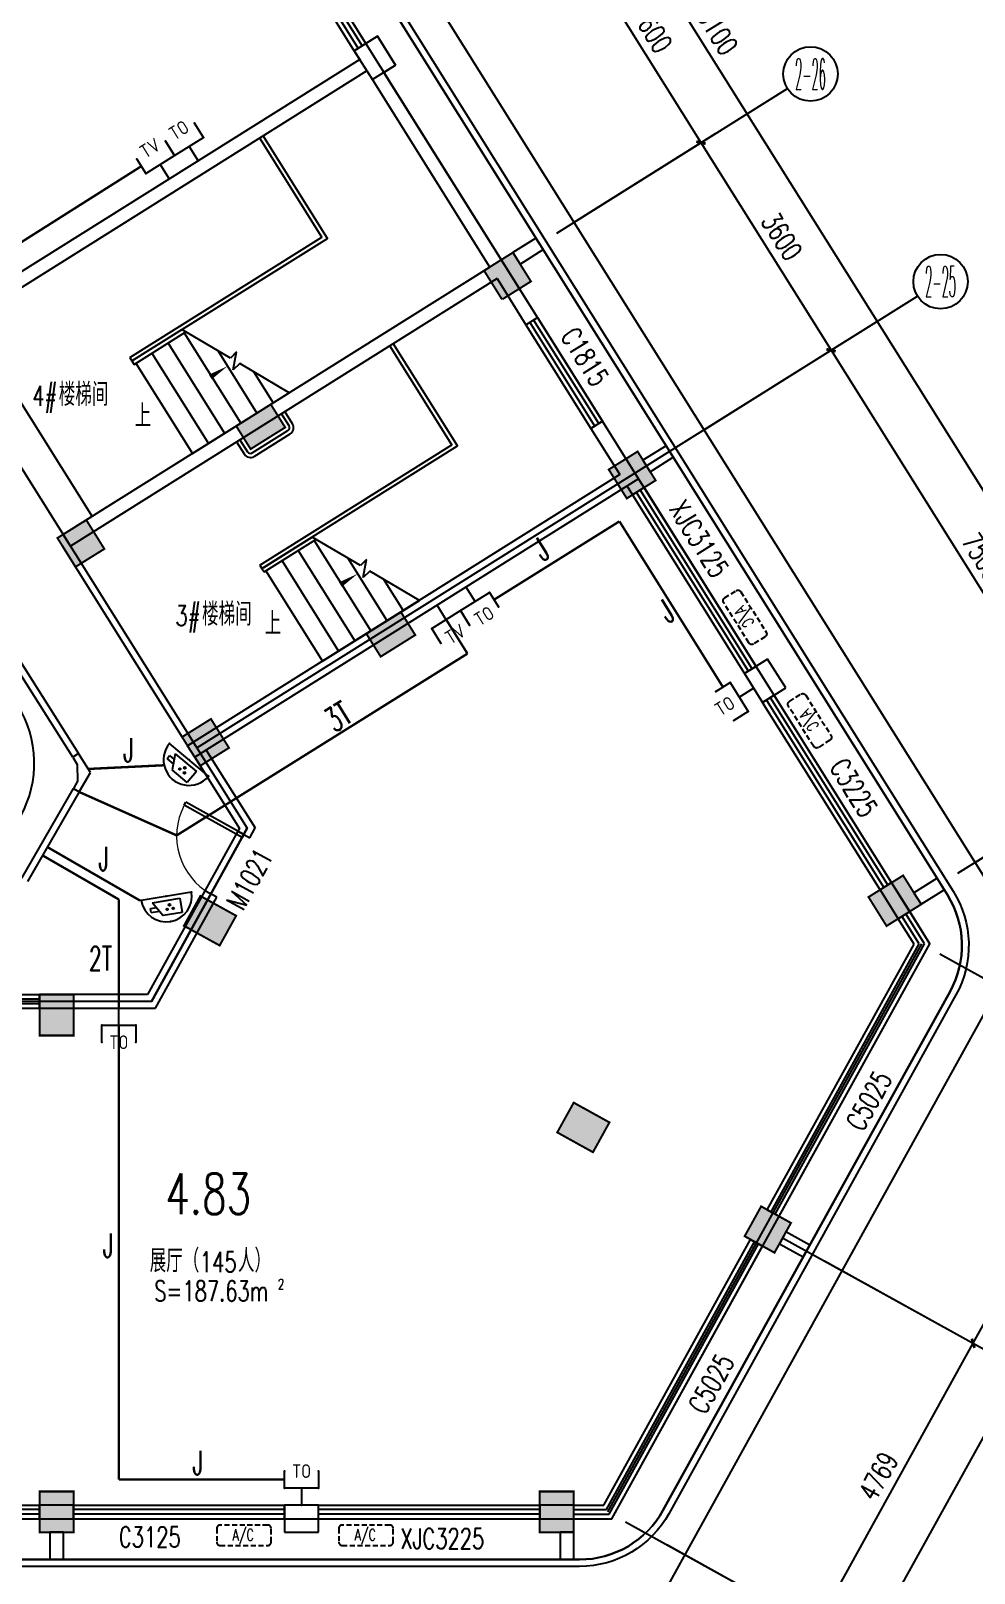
# Model space of a CAD drawing. Extents: x -9422388 to 15610651, y -1992469 to 953794.
# Drawn here: x -2919768 to -2905903, y -363947 to -341287 of the extents above; entities that cross this region are included whole.
import ezdxf
from ezdxf.enums import TextEntityAlignment as Align

# ---------------------------------------------------------------- set-up
doc = ezdxf.new("R2010")
doc.units = 0
doc.header["$LTSCALE"] = 1000
doc.linetypes.add('( Hidden )', pattern=[0.375, 0.25, -0.125])
for name, color, linetype in [('A-FLOR-HVAC', 4, 'Continuous'), ('AXIS_TEXT', 7, 'Continuous'), ('C-KZ', 2, 'Continuous'), ('C-Z-HATCH', 253, 'Continuous'), ('CABLETRAY_PDS', 5, 'Continuous'), ('DIM_SYMB', 3, 'Continuous'), ('EQUIP-安防', 3, 'Continuous'), ('EQUIP-通讯', 3, 'Continuous'), ('TEL_TEXT', 7, 'Continuous'), ('WINDOW_TEXT', 7, 'Continuous'), ('WIRE-通讯', 4, 'Continuous')]:
    doc.layers.add(name, color=color, linetype=linetype)
doc.styles.add('_TCH_AXIS', font='COMPLEX', dxfattribs={"bigfont": 'GBCBIG'})
doc.styles.add('_TCH_DIM', font='SIMPLEX', dxfattribs={"bigfont": 'GBCBIG'})
doc.styles.add('_TCH_DIM_T3', font='SIMPLEX', dxfattribs={"width": 0.705882, "bigfont": 'GBCBIG'})
doc.styles.add('_TCH_WINDOW', font='SIMPLEX', dxfattribs={"height": 3.5, "bigfont": 'GBCBIG'})
doc.styles.add('_TEL_ATTDEF', font='GBENOR', dxfattribs={"width": 0.8, "height": 3, "bigfont": 'GBCBIG'})
doc.styles.add('_TEL_DIM', font='SIMPLEX', dxfattribs={"width": 0.8, "height": 3.5, "bigfont": 'HZTXT'})
doc.styles.add('COMPLEX', font='COMPLEX')
doc.dimstyles.new('_TCH_ARCH&&100', dxfattribs={"dimtxt": 297.5, "dimasz": 100, "dimexe": 250, "dimexo": 300, "dimgap": 126.25, "dimtad": 1, "dimdec": 0, "dimzin": 0, "dimdsep": 46, "dimtxsty": '_TCH_DIM_T3', "dimblk": 'ARCHTICK', "dimcen": 0.09, "dimclrt": 7, "dimazin": 2, "dimtfac": 1, "dimtdec": 0, "dimtix": 1, "dimtmove": 2, "dimatfit": 3, "dimfxl": 0, "dimtolj": 1, "dimtzin": 0, "dimarcsym": 0})

# ---------------------------------------------------------------- blocks, each defined once
blk = doc.blocks.new('KTWJ1')
at = {"layer": 'A-FLOR-HVAC', "color": 0, "linetype": '( Hidden )', "ltscale": 0.3}
blk.add_lwpolyline([(152982, -14209, 0.414214), (153032, -14259), (153732, -14259, 0.414214), (153782, -14209), (153782, -14009, 0.414214), (153732, -13959), (153032, -13959, 0.414214), (152982, -14009)], format="xyb", close=True, dxfattribs=at)
at = {"layer": 'A-FLOR-HVAC', "color": 0, "style": '_TCH_WINDOW', "width": 0.705882}
blk.add_text('A/C', height=170, dxfattribs=at).set_placement((153214, -14188))
blk = doc.blocks.new('宿舍楼柱网1')
at = {"layer": 'C-Z-HATCH'}
h = blk.add_hatch(color=0, dxfattribs=at)
h.dxf.hatch_style = 1
h.paths.add_polyline_path([(653505, 155340), (653929, 155605), (653664, 156029), (653240, 155764)])
h = blk.add_hatch(color=0, dxfattribs=at)
h.dxf.hatch_style = 1
h.paths.add_polyline_path([(649809, 153142), (650317, 153460), (650105, 153799), (649597, 153481)])
h = blk.add_hatch(color=0, dxfattribs=at)
h.dxf.hatch_style = 1
h.paths.add_polyline_path([(655338, 152417), (655762, 152682), (655497, 153106), (655073, 152841)])
h = blk.add_hatch(color=0, dxfattribs=at)
h.dxf.hatch_style = 1
h.paths.add_polyline_path([(647235, 151411), (647659, 151675), (647394, 152100), (646970, 151835)])
h = blk.add_hatch(color=0, dxfattribs=at)
h.dxf.hatch_style = 1
h.paths.add_polyline_path([(651721, 150092), (652229, 150410), (652017, 150749), (651509, 150431)])
h = blk.add_hatch(color=0, dxfattribs=at)
h.dxf.hatch_style = 1
h.paths.add_polyline_path([(649067, 148487), (649491, 148752), (649226, 149176), (648802, 148911)])
h = blk.add_hatch(color=0, dxfattribs=at)
h.dxf.hatch_style = 1
h.paths.add_polyline_path([(659156, 146135), (659665, 146453), (659400, 146877), (658891, 146560)])
h = blk.add_hatch(color=0, dxfattribs=at)
h.dxf.hatch_style = 1
h.paths.add_polyline_path([(648829, 146138), (649071, 146576), (649596, 146285), (649354, 145848)])
h = blk.add_hatch(color=0, dxfattribs=at)
h.dxf.hatch_style = 1
h.paths.add_polyline_path([(646708, 145126), (647208, 145126), (647208, 144526), (646708, 144526)])
h = blk.add_hatch(color=0, dxfattribs=at)
h.dxf.hatch_style = 1
h.paths.add_polyline_path([(654841, 142811), (655083, 143249), (654558, 143539), (654316, 143102)])
h = blk.add_hatch(color=0, dxfattribs=at)
h.dxf.hatch_style = 1
h.paths.add_polyline_path([(657509, 141335), (657751, 141772), (657313, 142015), (657071, 141577)])
h = blk.add_hatch(color=0, dxfattribs=at)
h.dxf.hatch_style = 1
h.paths.add_polyline_path([(646708, 137826), (647208, 137826), (647208, 137226), (646708, 137226)])
h = blk.add_hatch(color=0, dxfattribs=at)
h.dxf.hatch_style = 1
h.paths.add_polyline_path([(654058, 137826), (654558, 137826), (654558, 137226), (654058, 137226)])
at = {"layer": 'C-KZ', "color": 0, "const_width": 30}
for points in [[(653510, 155343), (653929, 155605), (653664, 156029), (653240, 155764), (653505, 155340)], [(649809, 153142), (650317, 153460), (650105, 153799), (649597, 153481), (649809, 153142)], [(655338, 152417), (655762, 152682), (655497, 153106), (655073, 152841), (655338, 152417)], [(647235, 151411), (647659, 151675), (647394, 152100), (646970, 151835), (647235, 151411)], [(651721, 150092), (652229, 150410), (652017, 150749), (651509, 150431), (651721, 150092)], [(649067, 148487), (649491, 148752), (649226, 149176), (648802, 148911), (649067, 148487)], [(659156, 146135), (659665, 146453), (659400, 146877), (658891, 146560), (659156, 146135)], [(648829, 146138), (649071, 146576), (649596, 146285), (649354, 145848), (648829, 146138)], [(654841, 142811), (655083, 143249), (654558, 143539), (654316, 143102), (654841, 142811)], [(657509, 141335), (657751, 141772), (657313, 142015), (657071, 141577), (657509, 141335)]]:
    blk.add_lwpolyline(points, dxfattribs=at)
for points in [[(646708, 145126), (647208, 145126), (647208, 144526), (646708, 144526)], [(646708, 137826), (647208, 137826), (647208, 137226), (646708, 137226)], [(654058, 137826), (654558, 137826), (654558, 137226), (654058, 137226)]]:
    blk.add_lwpolyline(points, close=True, dxfattribs=at)
blk = doc.blocks.new('$TCHSYS$WIN2D')
at = {"color": 0}
for p, q in [((-0.5, 0.5), (0.5, 0.5)), ((-0.5, 0.5), (-0.5, -0.5)), ((0.5, 0.5), (0.5, -0.5)), ((0.5, 0.1667), (-0.5, 0.1667)), ((0.5, -0.1667), (-0.5, -0.1667)), ((-0.5, -0.5), (0.5, -0.5))]:
    blk.add_line(p, q, dxfattribs=at)
blk = doc.blocks.new('_ArchTick')
at = {"color": 0, "linetype": 'ByBlock', "const_width": 0.4}
blk.add_lwpolyline([(-0.5, -0.5), (0.5, 0.5)], dxfattribs=at)
blk = doc.blocks.new('*D2815')
at = {"color": 0, "lineweight": -2, "transparency": 16777216}
for p, q in [((1438821, -194365), (1441840, -196036)), ((1439312, -200087), (1441621, -195915)), ((1436512, -198538), (1439531, -200208))]:
    blk.add_line(p, q, dxfattribs=at)
at = {"layer": 'Defpoints', "color": 0, "transparency": 16777216}
for p in [(1438559, -194220), (1441621, -195915), (1436250, -198393)]:
    blk.add_point(p, dxfattribs=at)
at = {"color": 0, "lineweight": -2, "transparency": 16777216, "xscale": 100, "yscale": 100, "zscale": 100}
for p, rotation in [((1441621, -195915), 61.03914883823066), ((1439312, -200087), 241.0391488382307)]:
    blk.add_blockref('_ArchTick', p, dxfattribs=dict(at, rotation=rotation))
at = {"color": 7, "transparency": 16777216, "insert": (1440226, -197868), "char_height": 297.5, "attachment_point": 5, "rotation": 61.0391, "style": '_TCH_DIM_T3'}
blk.add_mtext('\\A1;4769', dxfattribs=at)
blk = doc.blocks.new('*D2816')
at = {"color": 0, "lineweight": -2, "transparency": 16777216}
for p, q in [((1441131, -190193), (1444149, -191863)), ((1441621, -195915), (1443931, -191742)), ((1438821, -194365), (1441840, -196036))]:
    blk.add_line(p, q, dxfattribs=at)
at = {"layer": 'Defpoints', "color": 0, "transparency": 16777216}
for p in [(1440868, -190047), (1443931, -191742), (1438559, -194220)]:
    blk.add_point(p, dxfattribs=at)
at = {"color": 0, "lineweight": -2, "transparency": 16777216, "xscale": 100, "yscale": 100, "zscale": 100}
for p, rotation in [((1443931, -191742), 61.03914883823244), ((1441621, -195915), 241.0391488382324)]:
    blk.add_blockref('_ArchTick', p, dxfattribs=dict(at, rotation=rotation))
at = {"color": 7, "transparency": 16777216, "insert": (1442535, -193695), "char_height": 297.5, "attachment_point": 5, "rotation": 61.0391, "style": '_TCH_DIM_T3'}
blk.add_mtext('\\A1;4769', dxfattribs=at)
blk = doc.blocks.new('*D2817')
at = {"color": 0, "lineweight": -2, "transparency": 16777216}
for p, q in [((1441131, -190193), (1444849, -192250)), ((1440012, -200475), (1444631, -192129)), ((1436512, -198538), (1440231, -200596))]:
    blk.add_line(p, q, dxfattribs=at)
at = {"layer": 'Defpoints', "color": 0, "transparency": 16777216}
for p in [(1440868, -190047), (1444631, -192129), (1436250, -198393)]:
    blk.add_point(p, dxfattribs=at)
at = {"color": 0, "lineweight": -2, "transparency": 16777216, "xscale": 100, "yscale": 100, "zscale": 100}
for p, rotation in [((1444631, -192129), 61.0391488381117), ((1440012, -200475), 241.0391488381117)]:
    blk.add_blockref('_ArchTick', p, dxfattribs=dict(at, rotation=rotation))
at = {"color": 7, "transparency": 16777216, "insert": (1442081, -196169), "char_height": 297.5, "attachment_point": 5, "rotation": 61.0391, "style": '_TCH_DIM_T3'}
blk.add_mtext('\\A1;9538', dxfattribs=at)
blk = doc.blocks.new('$DorLib2D$00000001')
at = {"color": 0}
for p, q in [((0.45, 0.975), (0.5, 0.975)), ((0.45, 0), (0.45, 0.975)), ((0.5, 0), (0.5, 0.975)), ((0.5, 0), (0.45, 0))]:
    blk.add_line(p, q, dxfattribs=at)
at = {"color": 0, "lineweight": 13}
blk.add_arc((0.475, 0), 0.975, 91.4693, 180, dxfattribs=at)
blk = doc.blocks.new('*D2824')
at = {"color": 0, "lineweight": -2, "transparency": 16777216}
for p, q in [((1428109, -167242), (1430862, -165516)), ((1430651, -165649), (1444512, -187764)), ((1441970, -189357), (1444724, -187631))]:
    blk.add_line(p, q, dxfattribs=at)
at = {"layer": 'Defpoints', "color": 0, "transparency": 16777216}
for p in [(1427854, -167401), (1444512, -187764), (1441716, -189516)]:
    blk.add_point(p, dxfattribs=at)
at = {"color": 0, "lineweight": -2, "transparency": 16777216, "xscale": 100, "yscale": 100, "zscale": 100}
for p, rotation in [((1430651, -165649), 122.0782976762225), ((1444512, -187764), 302.0782976762225)]:
    blk.add_blockref('_ArchTick', p, dxfattribs=dict(at, rotation=rotation))
at = {"color": 7, "transparency": 16777216, "insert": (1437814, -176560), "char_height": 297.5, "attachment_point": 5, "rotation": 302.0783, "style": '_TCH_DIM_T3'}
blk.add_mtext('\\A1;26100', dxfattribs=at)
blk = doc.blocks.new('*D2825')
at = {"color": 0, "lineweight": -2, "transparency": 16777216}
for p, q in [((1441651, -188849), (1443727, -187547)), ((1443515, -187680), (1443462, -187595)), ((1443515, -187680), (1443834, -188189)), ((1441970, -189357), (1444046, -188056)), ((1443834, -188189), (1443887, -188273))]:
    blk.add_line(p, q, dxfattribs=at)
at = {"layer": 'Defpoints', "color": 0, "transparency": 16777216}
for p in [(1443834, -188189), (1441397, -189008), (1441716, -189516)]:
    blk.add_point(p, dxfattribs=at)
at = {"color": 0, "lineweight": -2, "transparency": 16777216, "xscale": 100, "yscale": 100, "zscale": 100}
for p, rotation in [((1443515, -187680), 302.0782976762146), ((1443834, -188189), 122.0782976762145)]:
    blk.add_blockref('_ArchTick', p, dxfattribs=dict(at, rotation=rotation))
at = {"color": 7, "transparency": 16777216, "insert": (1443908, -187788), "char_height": 297.5, "attachment_point": 5, "rotation": 302.0783, "style": '_TCH_DIM_T3'}
blk.add_mtext('\\A1;600', dxfattribs=at)
blk = doc.blocks.new('*D2826')
at = {"color": 0, "lineweight": -2, "transparency": 16777216}
for p, q in [((1437668, -182494), (1439744, -181192)), ((1439532, -181325), (1443515, -187680)), ((1441651, -188849), (1443727, -187547))]:
    blk.add_line(p, q, dxfattribs=at)
at = {"layer": 'Defpoints', "color": 0, "transparency": 16777216}
for p in [(1437414, -182653), (1443515, -187680), (1441397, -189008)]:
    blk.add_point(p, dxfattribs=at)
at = {"color": 0, "lineweight": -2, "transparency": 16777216, "xscale": 100, "yscale": 100, "zscale": 100}
for p, rotation in [((1439532, -181325), 122.078297676223), ((1443515, -187680), 302.078297676223)]:
    blk.add_blockref('_ArchTick', p, dxfattribs=dict(at, rotation=rotation))
at = {"color": 7, "transparency": 16777216, "insert": (1441757, -184357), "char_height": 297.5, "attachment_point": 5, "rotation": 302.0783, "style": '_TCH_DIM_T3'}
blk.add_mtext('\\A1;7500', dxfattribs=at)
blk = doc.blocks.new('*D2827')
at = {"color": 0, "lineweight": -2, "transparency": 16777216}
for p, q in [((1435756, -179443), (1437832, -178142)), ((1437620, -178275), (1439532, -181325)), ((1437668, -182494), (1439744, -181192))]:
    blk.add_line(p, q, dxfattribs=at)
at = {"layer": 'Defpoints', "color": 0, "transparency": 16777216}
for p in [(1435502, -179603), (1439532, -181325), (1437414, -182653)]:
    blk.add_point(p, dxfattribs=at)
at = {"color": 0, "lineweight": -2, "transparency": 16777216, "xscale": 100, "yscale": 100, "zscale": 100}
for p, rotation in [((1437620, -178275), 122.0782976762213), ((1439532, -181325), 302.0782976762213)]:
    blk.add_blockref('_ArchTick', p, dxfattribs=dict(at, rotation=rotation))
at = {"color": 7, "transparency": 16777216, "insert": (1438809, -179654), "char_height": 297.5, "attachment_point": 5, "rotation": 302.0783, "style": '_TCH_DIM_T3'}
blk.add_mtext('\\A1;3600', dxfattribs=at)
blk = doc.blocks.new('*D2828')
at = {"color": 0, "lineweight": -2, "transparency": 16777216}
for p, q in [((1433844, -176393), (1435920, -175092)), ((1435708, -175225), (1437620, -178275)), ((1435756, -179443), (1437832, -178142))]:
    blk.add_line(p, q, dxfattribs=at)
at = {"layer": 'Defpoints', "color": 0, "transparency": 16777216}
for p in [(1433590, -176552), (1437620, -178275), (1435502, -179603)]:
    blk.add_point(p, dxfattribs=at)
at = {"color": 0, "lineweight": -2, "transparency": 16777216, "xscale": 100, "yscale": 100, "zscale": 100}
for p, rotation in [((1435708, -175225), 122.078297676223), ((1437620, -178275), 302.078297676223)]:
    blk.add_blockref('_ArchTick', p, dxfattribs=dict(at, rotation=rotation))
at = {"color": 7, "transparency": 16777216, "insert": (1436897, -176604), "char_height": 297.5, "attachment_point": 5, "rotation": 302.0783, "style": '_TCH_DIM_T3'}
blk.add_mtext('\\A1;3600', dxfattribs=at)
blk = doc.blocks.new('_AXISO')
at = {"color": 0}
blk.add_circle((0, 0), 0.5, dxfattribs=at)
at = {"layer": 'AXIS_TEXT', "color": 0, "style": 'COMPLEX', "width": 1.041667}
blk.add_attdef('A', text='', height=0.56, dxfattribs=at).set_placement((-0.25, -0.28), (0.25, -0.28), align=Align.FIT)
blk = doc.blocks.new('$equip$00002353')
for p, q in [((0.75, 0), (-0.75, 0)), ((-0.517, -0.393), (-0.517, -0.273)), ((-0.517, -0.273), (-0.341, -0.273)), ((-0.517, -0.393), (-0.273, -0.393)), ((-0.427, -0.123), (0.383, -0.123)), ((-0.427, -0.123), (-0.187, -0.543)), ((0.383, -0.123), (0.383, -0.543)), ((0.383, -0.543), (-0.187, -0.543))]:
    blk.add_line(p, q)
at = {"const_width": 0.04}
for points in [[(-0.75, 0), (-0.779, 0)], [(0.75, 0), (0.779, 0)]]:
    blk.add_lwpolyline(points, dxfattribs=at)
blk.add_lwpolyline([(0.75, 0, -1), (-0.75, 0), (0.75, 0), (0.75, 0, -1), (-0.75, 0, -1.517539)], format="xyb", dxfattribs=at)
for centre, radius in [((-0.038, -0.38), 0.024), ((0.052, -0.26), 0.03), ((0.142, -0.38), 0.024)]:
    blk.add_circle(centre, radius)
blk.add_arc((0, 0), 0.75, 180, 0)
for p in [(-0.75, 0), (0, 0), (0.75, 0), (0, -0.75)]:
    blk.add_point(p)
for points in [[(-0.059, -0.368), (-0.017, -0.368), (-0.062, -0.38), (-0.014, -0.38)], [(-0.059, -0.392), (-0.017, -0.392), (-0.062, -0.38), (-0.014, -0.38)], [(-0.05, -0.359), (-0.026, -0.359), (-0.059, -0.368), (-0.017, -0.368)], [(-0.05, -0.401), (-0.026, -0.401), (-0.059, -0.392), (-0.017, -0.392)], [(-0.038, -0.356), (-0.038, -0.356), (-0.05, -0.359), (-0.026, -0.359)], [(-0.038, -0.404), (-0.038, -0.404), (-0.05, -0.401), (-0.026, -0.401)], [(0.026, -0.245), (0.078, -0.245), (0.022, -0.26), (0.082, -0.26)], [(0.026, -0.275), (0.078, -0.275), (0.022, -0.26), (0.082, -0.26)], [(0.037, -0.234), (0.067, -0.234), (0.026, -0.245), (0.078, -0.245)], [(0.037, -0.286), (0.067, -0.286), (0.026, -0.275), (0.078, -0.275)], [(0.052, -0.23), (0.052, -0.23), (0.037, -0.234), (0.067, -0.234)], [(0.052, -0.29), (0.052, -0.29), (0.037, -0.286), (0.067, -0.286)], [(0.121, -0.368), (0.163, -0.368), (0.118, -0.38), (0.166, -0.38)], [(0.121, -0.392), (0.163, -0.392), (0.118, -0.38), (0.166, -0.38)], [(0.13, -0.359), (0.154, -0.359), (0.121, -0.368), (0.163, -0.368)], [(0.13, -0.401), (0.154, -0.401), (0.121, -0.392), (0.163, -0.392)], [(0.142, -0.356), (0.142, -0.356), (0.13, -0.359), (0.154, -0.359)], [(0.142, -0.404), (0.142, -0.404), (0.13, -0.401), (0.154, -0.401)]]:
    blk.add_solid(points)
at = {"color": 7, "style": '_TEL_DIM', "flags": 1}
blk.add_attdef('A', text='', height=0.00002, dxfattribs=at).set_placement((0, 0), align=Align.MIDDLE_CENTER)
blk = doc.blocks.new('$equip$00001847')
for p, q in [((-0.5, 0.499), (-0.5, 0.999)), ((0.5, 0.999), (0.5, 0.499)), ((0.5, 0.499), (-0.5, 0.499)), ((0, 0.5), (0, 0))]:
    blk.add_line(p, q)
for p in [(-0.5, 0.999), (0.5, 0.999), (-0.5, 0.499), (0.5, 0.499), (0, 0)]:
    blk.add_point(p)
at = {"color": 7, "style": '_TEL_DIM'}
blk.add_attdef('$TEXT$', text='', height=0.4, dxfattribs=at).set_placement((0, 0.999), align=Align.MIDDLE_CENTER)
at = {"color": 7, "style": '_TEL_DIM', "flags": 1}
blk.add_attdef('A', text='', height=0.00002, dxfattribs=at).set_placement((0, 0), align=Align.MIDDLE_CENTER)
blk = doc.blocks.new('$equip$00001802')
for p, q in [((-0.5, 0.499), (-0.5, 0.999)), ((0.5, 0.999), (0.5, 0.499)), ((0.5, 0.499), (-0.5, 0.499)), ((0, 0.5), (0, 0))]:
    blk.add_line(p, q)
for p in [(-0.5, 0.999), (0.5, 0.999), (-0.5, 0.499), (0.5, 0.499), (0, 0)]:
    blk.add_point(p)
at = {"color": 7, "style": '_TEL_DIM'}
blk.add_attdef('$TEXT$', text='', height=0.4, dxfattribs=at).set_placement((0, 0.999), align=Align.MIDDLE_CENTER)
at = {"color": 7, "style": '_TEL_DIM', "flags": 1}
blk.add_attdef('A', text='', height=0.00002, dxfattribs=at).set_placement((0, 0), align=Align.MIDDLE_CENTER)
blk = doc.blocks.new('76867')
at = {"color": 8}
for p, q in [((1432864.2, -176712.1), (1432525.2, -176924.5)), ((1433129.7, -177135.8), (1432864.2, -176712.1)), ((1432525.2, -176924.5), (1432604.9, -177051.6)), ((1432604.9, -177051.6), (1426758.4, -180716.1)), ((1432960.2, -177242), (1433129.7, -177135.8)), ((1432711.1, -177221.1), (1426864.6, -180885.6)), ((1432711.1, -177221.1), (1432790.8, -177348.2)), ((1434516.8, -180102), (1432790.8, -177348.2)), ((1434739.3, -180080.5), (1432960.2, -177242)), ((1435501.9, -179602.6), (1438891.2, -177478.3)), ((1434516.8, -180102), (1428246.6, -184032)), ((1435217.3, -180843.1), (1434739.3, -180080.5)), ((1434623, -180271.5), (1428352.8, -184201.5)), ((1434623, -180271.5), (1435047.8, -180949.3)), ((1437413.8, -182652.9), (1440803.1, -180528.6)), ((1429256.2, -181481.4), (1429991.5, -181020.5)), ((1429281.6, -181465.5), (1429991.5, -181020.5)), ((1429288, -181532.2), (1430049.8, -181054.8)), ((1430703.3, -181439.2), (1429991.5, -181020.5)), ((1435047.8, -180949.3), (1435217.3, -180843.1)), ((1429787.9, -181218.9), (1430619.1, -182545)), ((1430025.2, -181070.2), (1430856.3, -182396.3)), ((1429256.2, -181481.4), (1429288, -181532.2)), ((1429550.7, -181367.6), (1430381.8, -182693.7)), ((1430519, -181330.8), (1431093.6, -182247.6)), ((1430793.6, -181350.4), (1430703.3, -181439.2)), ((1430744.7, -181614.9), (1430793.6, -181350.4)), ((1429313.4, -181516.3), (1430144.6, -182842.4)), ((1430840.9, -181520.2), (1430744.7, -181614.9)), ((1431569.9, -181949), (1430840.9, -181520.2)), ((1431042.4, -181638.7), (1431330.8, -182098.9)), ((1430144.6, -182842.4), (1431569.9, -181949)), ((1431565.8, -181946.6), (1431568.1, -181950.2)), ((1436173.2, -182368.3), (1436003.8, -182474.5)), ((1436704.3, -183215.6), (1436173.2, -182368.3)), ((1436003.8, -182474.5), (1436428.6, -183152.4)), ((1436428.6, -183152.4), (1430073.7, -187135.5)), ((1436704.3, -183215.6), (1430179.9, -187304.9)), ((1436534.9, -183321.8), (1436614.6, -183449.1)), ((1436784.1, -183342.8), (1436704.3, -183215.6)), ((1436614.6, -183449.1), (1436784.1, -183342.8)), ((1428352.8, -184201.5), (1428246.6, -184032)), ((1431168, -184531.8), (1431903.4, -184070.9)), ((1431193.5, -184515.8), (1431903.4, -184070.9)), ((1431199.9, -184582.6), (1431961.6, -184105.2)), ((1432615.1, -184489.6), (1431903.4, -184070.9)), ((1431937.1, -184120.6), (1432768.2, -185446.6)), ((1431462.6, -184418), (1432293.7, -185744)), ((1431699.8, -184269.3), (1432531, -185595.3)), ((1432430.9, -184381.2), (1433005.5, -185297.9)), ((1432705.4, -184400.7), (1432615.1, -184489.6)), ((1432656.6, -184665.2), (1432705.4, -184400.7)), ((1431168, -184531.8), (1431199.9, -184582.6)), ((1431225.3, -184566.7), (1432056.5, -185892.7)), ((1432752.8, -184570.6), (1432656.6, -184665.2)), ((1433481.8, -184999.4), (1432752.8, -184570.6)), ((1432954.3, -184689.1), (1433242.7, -185149.2)), ((1432056.5, -185892.7), (1433481.8, -184999.4)), ((1433477.7, -184997), (1433480, -185000.5)), ((1438599.8, -185863.2), (1438260.9, -186075.6)), ((1438865.3, -186286.9), (1438599.8, -185863.2)), ((1438260.9, -186075.6), (1438526.4, -186499.3)), ((1438526.4, -186499.3), (1438865.3, -186286.9)), ((1441396.9, -189007.8), (1444786.2, -186883.5)), ((1430179.9, -187304.9), (1430073.7, -187135.5)), ((1430179.9, -187304.9), (1430835.2, -188350.5)), ((1430349.4, -187198.7), (1431067.3, -188344.1)), ((1430813.2, -188390.3), (1430329, -189265.2)), ((1430835.2, -188350.5), (1430813.2, -188390.3)), ((1430813.2, -188390.3), (1430988.2, -188487.1)), ((1430988.2, -188487.1), (1431067.3, -188344.1)), ((1440421.9, -189146.9), (1440252.4, -189253.1)), ((1440687.8, -189571.1), (1440421.9, -189146.9)), ((1430329, -189265.2), (1429483.7, -190792.6)), ((1429601.6, -190992.6), (1430504, -189362.1)), ((1430504, -189362.1), (1430329, -189265.2)), ((1440252.4, -189253.1), (1440518.3, -189677.3)), ((1440518.3, -189677.3), (1440687.8, -189571.1)), ((1440829.5, -190048.4), (1440574.8, -189641.9)), ((1440906.9, -190046.3), (1440631.3, -189606.5)), ((1440984.3, -190044.2), (1440687.8, -189571.1)), ((1440752.2, -190050.5), (1440518.3, -189677.3)), ((1438592.6, -193952.8), (1440752.2, -190050.5)), ((1438650.9, -193985.1), (1440829.5, -190048.4)), ((1438709.2, -194017.3), (1440906.9, -190046.3)), ((1438767.6, -194049.6), (1440984.3, -190044.2)), ((1429483.7, -190792.6), (1427899.8, -190792.6)), ((1427899.8, -190792.6), (1427899.8, -190992.6)), ((1427899.8, -190992.6), (1429601.6, -190992.6)), ((1438592.6, -193952.8), (1438767.6, -194049.6)), ((1436190.9, -198292.6), (1438350.5, -194390.3)), ((1436230.2, -198359.2), (1438408.8, -194422.5)), ((1438350.5, -194390.3), (1438525.5, -194487.1)), ((1436269.5, -198425.9), (1438467.1, -194454.8)), ((1436308.8, -198492.6), (1438525.5, -194487.1)), ((1439437.7, -194706.2), (1442933.8, -196641)), ((1428399.8, -198292.6), (1427899.8, -198292.6)), ((1427899.8, -198292.6), (1427899.8, -198492.6)), ((1427899.8, -198492.6), (1428399.8, -198492.6)), ((1428399.8, -198492.6), (1428399.8, -198292.6)), ((1431999.8, -198292.6), (1431499.8, -198292.6)), ((1431499.8, -198292.6), (1431499.8, -198692.6)), ((1431999.8, -198692.6), (1431999.8, -198292.6)), ((1435749.8, -198292.6), (1435249.8, -198292.6)), ((1435249.8, -198292.6), (1435249.8, -198492.6)), ((1435249.8, -198492.6), (1435749.8, -198492.6)), ((1435749.8, -198492.6), (1435749.8, -198292.6)), ((1435749.8, -198292.6), (1436190.9, -198292.6)), ((1435749.8, -198359.2), (1436230.2, -198359.2)), ((1435749.8, -198425.9), (1436269.5, -198425.9)), ((1435749.8, -198492.6), (1436308.8, -198492.6)), ((1431499.8, -198692.6), (1431999.8, -198692.6)), ((1437128.5, -198878.9), (1440624.6, -200813.6))]:
    blk.add_line(p, q, dxfattribs=at)
for points in [[(1362129.8, -198492.6), (1362129.8, -199692.6), (1437016.2, -199692.6), (1442376.7, -190006.3), (1428055.4, -167156.9), (1427208.2, -167688.1, -0.4142136), (1427897.4, -167846.3), (1441326.9, -189272.8, -0.2728148), (1441368.4, -190795.7), (1437149.6, -198418.9, -0.2728148), (1435837.2, -199192.6), (1362829.8, -199192.6, -0.4142136), (1362129.8, -198492.6)], [(1426392.5, -168199.4), (1427208.2, -167688.1, -0.4142136), (1427897.4, -167846.3), (1441326.9, -189272.8, -0.2728148), (1441368.4, -190795.7), (1437149.6, -198418.9, -0.2728148), (1435837.2, -199192.6), (1412849.8, -199192.6)], [(1426445.6, -168284.1), (1427261.3, -167772.9, -0.4142136), (1427812.6, -167899.4), (1441242.2, -189325.9, -0.2728148), (1441280.9, -190747.3), (1437062.1, -198370.5, -0.2728148), (1435837.2, -199092.6), (1412849.8, -199092.6)], [(1412849.8, -199092.6), (1435837.2, -199092.6, 0.2728148), (1437062.1, -198370.5), (1441280.9, -190747.3, 0.2728148), (1441242.2, -189325.9), (1427812.6, -167899.4, 0.4142136), (1427261.3, -167772.9), (1426341, -168349.7)], [(1430792.8, -182671), (1430904.1, -182849.1, 0.4142136), (1431055.6, -182884.1), (1431581.4, -182555.5, 0.4142136), (1431616.4, -182403.9), (1431505.1, -182225.8)], [(1430843.7, -182639.2), (1430955, -182817.3, 0.4142136), (1431023.9, -182833.2), (1431549.6, -182504.6, 0.4142136), (1431565.5, -182435.7), (1431454.3, -182257.6)]]:
    blk.add_lwpolyline(points, format="xyb", dxfattribs=at)
for points in [[(1369329.8, -198492.6), (1436308.8, -198492.6), (1440984.3, -190044.2), (1427038.8, -167794.6), (1420599.1, -171830.5), (1430951.3, -188347.3), (1429542.7, -190892.6), (1376629.8, -190892.6), (1376629.8, -188792.6), (1369329.8, -188792.6)], [(1433129.7, -177135.8), (1432790.8, -177348.2), (1432525.2, -176924.6), (1432864.2, -176712.1)], [(1435300.8, -179846.6), (1435194.6, -179677.2), (1434855.7, -179889.6), (1434961.9, -180059)], [(1437212.7, -182897), (1437106.5, -182727.5), (1436767.6, -182939.9), (1436873.8, -183109.4)], [(1441195.8, -189251.9), (1441089.6, -189082.4), (1440750.7, -189294.9), (1440856.9, -189464.3)], [(1439123.1, -194646.4), (1439219.9, -194471.4), (1438869.9, -194277.7), (1438773.1, -194452.7)], [(1428049.8, -199092.6), (1428249.8, -199092.6), (1428249.8, -198692.6), (1428049.8, -198692.6)], [(1435549.8, -199092.6), (1435749.8, -199092.6), (1435749.8, -198692.6), (1435549.8, -198692.6)]]:
    blk.add_lwpolyline(points, close=True, dxfattribs=at)
blk.add_lwpolyline([(1376629.8, -188792.6), (1426222.2, -188792.5, 0.5895079), (1427408.5, -186649), (1418819.7, -172945.8), (1420599.1, -171830.5), (1430951.3, -188347.3), (1429542.7, -190892.6), (1376629.8, -190892.6)], format="xyb", close=True, dxfattribs=at)
for points in [[(1429224.3, -181430.6), (1432045.9, -179662.1), (1431135.1, -178208.9)], [(1429256.2, -181481.4), (1432128.6, -179681.1), (1431185.9, -178177.1)], [(1426864.6, -180885.6), (1428670.4, -183766.4)], [(1431136.2, -184480.9), (1433957.8, -182712.4), (1433047, -181259.3)], [(1431168, -184531.8), (1434040.5, -182731.4), (1433097.8, -181227.4)], [(1429224.3, -181430.6), (1429256.2, -181481.4)], [(1430211.6, -187167.1), (1437413.8, -182652.9)], [(1428879.8, -183635.1), (1428530, -183854.3)], [(1428226.7, -184188.3), (1429993.9, -187007.5)], [(1431136.2, -184480.9), (1431168, -184531.8)], [(1429542.7, -190892.6), (1430951.3, -188347.3)], [(1430142.1, -189561.7), (1430142.2, -189561.9)], [(1430142.1, -189561.7), (1430142.2, -189561.9)], [(1436249.8, -198392.6), (1440868.2, -190047.3)]]:
    blk.add_lwpolyline(points, dxfattribs=at)
blk.add_arc((1426222.2, -187392.5), 1600, 270.00004, 32.0783, dxfattribs=at)
at = {"layer": 'DIM_SYMB', "color": 8}
for points in [[(1429594.5, -182228.3, 0, 0, 0), (1430662.1, -181559.1, 0, 80, 0), (1430407.9, -181718.4, 0, 0, 0)], [(1431506.3, -185278.6, 0, 0, 0), (1432574, -184609.5, 0, 80, 0), (1432319.8, -184768.8, 0, 0, 0)]]:
    blk.add_lwpolyline(points, format="xyseb", dxfattribs=at)
at = {"color": 8}
for name, p in [('宿舍楼柱网1', (781191.9, -335918.9)), ('KTWJ1', (1277520.6, -184626.5)), ('KTWJ1', (1279315.1, -184626.5))]:
    blk.add_blockref(name, p, dxfattribs=at)
ref = blk.add_blockref('$TCHSYS$WIN2D', (1431747, -175494.5), dxfattribs=dict(at, xscale=-3250, yscale=200, zscale=200, rotation=302.0782976762222))
ref.add_attrib('A', 'C3225', (1431556.7, -174779.1), dxfattribs={"layer": 'WINDOW_TEXT', "color": 8, "height": 297.5, "rotation": 302.0783, "style": '_TCH_WINDOW', "width": 0.705882})
ref = blk.add_blockref('_AXISO', (1439230.1, -177265.8), dxfattribs=dict(at, xscale=800, yscale=800, zscale=800))
ref.add_attrib('A', '2-26', dxfattribs={"layer": 'AXIS_TEXT', "color": 8, "height": 452.55, "style": '_TCH_AXIS', "width": 0.2625}).set_placement((1439003.9, -177492.1), (1439456.4, -177492.1), align=Align.FIT)
ref = blk.add_blockref('_AXISO', (1441142, -180316.2), dxfattribs=dict(at, xscale=800, yscale=800, zscale=800))
ref.add_attrib('A', '2-25', dxfattribs={"layer": 'AXIS_TEXT', "color": 8, "height": 452.55, "style": '_TCH_AXIS', "width": 0.2625}).set_placement((1440915.8, -180542.5), (1441368.3, -180542.5), align=Align.FIT)
ref = blk.add_blockref('$TCHSYS$WIN2D', (1435610.5, -181658.8), dxfattribs=dict(at, xscale=1800, yscale=-200, zscale=200, rotation=302.078297676223))
ref.add_attrib('A', 'C1815', (1435546.9, -181116.1), dxfattribs={"layer": 'WINDOW_TEXT', "color": 8, "height": 297.5, "rotation": 302.0783, "style": '_TCH_WINDOW', "width": 0.705882})
ref = blk.add_blockref('$TCHSYS$WIN2D', (1437522.5, -184709.3), dxfattribs=dict(at, xscale=3100, yscale=200, zscale=200, rotation=302.07829767624))
ref.add_attrib('A', 'XJC3125', (1437138.1, -183654.9), dxfattribs={"layer": 'WINDOW_TEXT', "color": 8, "height": 297.5, "rotation": 302.0783, "style": '_TCH_WINDOW', "width": 0.705882})
at = {"color": 8, "xscale": -1}
for p, rotation in [((1344852.8, -62777.8), 122.0782976835921), ((1345805.8, -64298.3), 122.0782976836109)]:
    blk.add_blockref('KTWJ1', p, dxfattribs=dict(at, rotation=rotation))
at = {"color": 8}
ref = blk.add_blockref('$TCHSYS$WIN2D', (1439474.1, -187823.1), dxfattribs=dict(at, xscale=-3250, yscale=200, zscale=200, rotation=302.0782976762395))
ref.add_attrib('A', 'C3225', (1439498.6, -187447.7), dxfattribs={"layer": 'WINDOW_TEXT', "color": 8, "height": 297.5, "rotation": 302.0783, "style": '_TCH_WINDOW', "width": 0.705882})
ref = blk.add_blockref('$DorLib2D$00000001', (1430658.6, -188876.2), dxfattribs=dict(at, xscale=-1000, yscale=-1000, zscale=200, rotation=241.0391228246684))
ref.add_attrib('A', 'M1021', (1430890.8, -189574.6), dxfattribs={"layer": 'WINDOW_TEXT', "color": 8, "height": 297.5, "rotation": 61.03912, "style": '_TCH_WINDOW', "width": 0.705882})
ref = blk.add_blockref('$TCHSYS$WIN2D', (1427149.8, -190892.6), dxfattribs=dict(at, xscale=1500, yscale=-200, zscale=200, rotation=359.9999999999924))
ref.add_attrib('A', 'C1525', (1426594.8, -190666.3), dxfattribs={"layer": 'WINDOW_TEXT', "color": 8, "height": 297.5, "style": '_TCH_WINDOW', "width": 0.705882})
ref = blk.add_blockref('$TCHSYS$WIN2D', (1426349.8, -198392.6), dxfattribs=dict(at, xscale=3100, yscale=-200, zscale=200, rotation=359.9999999999917))
ref.add_attrib('A', 'C3125', (1426263.3, -198942.5), dxfattribs={"layer": 'WINDOW_TEXT', "color": 8, "height": 297.5, "style": '_TCH_WINDOW', "width": 0.705882})
ref = blk.add_blockref('$TCHSYS$WIN2D', (1429949.8, -198392.6), dxfattribs=dict(at, xscale=3100, yscale=-200, zscale=200, rotation=359.9999999999917))
ref.add_attrib('A', 'C3125', (1429065, -198910.9), dxfattribs={"layer": 'WINDOW_TEXT', "color": 8, "height": 297.5, "style": '_TCH_WINDOW', "width": 0.705882})
ref = blk.add_blockref('$TCHSYS$WIN2D', (1433624.8, -198392.6), dxfattribs=dict(at, xscale=3250, yscale=-200, zscale=200, rotation=2.668042644529398e-11))
ref.add_attrib('A', 'XJC3225', (1433202, -198933.7), dxfattribs={"layer": 'WINDOW_TEXT', "color": 8, "height": 297.5, "style": '_TCH_WINDOW', "width": 0.705882})
at = {"color": 8, "style": '_TCH_DIM', "width": 0.705882}
for s, height, p in [('4#', 297.5, (1427790.8, -182143)), ('3#', 297.5, (1429896.8, -185372)), ('4.83', 595, (1429748.2, -194016.4)), ('145', 297.5, (1430255.4, -194871.5)), ('S=187.63m', 297.5, (1429584.3, -195294.7)), ('2', 148.8, (1431404.3, -195119.7))]:
    blk.add_text(s, height=height, dxfattribs=at).set_placement(p)
at = {"color": 8, "style": '_TCH_DIM'}
for s, p in [('楼梯间', (1428180.8, -182143)), ('楼梯间', (1430286.8, -185372)), ('展厅（', (1429518.1, -194871.5)), ('人）', (1430815.4, -194871.5))]:
    blk.add_text(s, height=337.59, dxfattribs=at).set_placement(p)
at = {"color": 8, "style": '_TCH_DIM', "width": 0.705882}
for p in [(1439997.3, -192820), (1437680.2, -196977.7)]:
    blk.add_text('C5025', height=297.5, rotation=60.87974, dxfattribs=at).set_placement(p)
at = {"layer": 'DIM_SYMB', "color": 7, "style": '_TCH_DIM'}
for p in [(1429297, -182459), (1431208.9, -185509.4)]:
    blk.add_text('上', height=337.6, dxfattribs=at).set_placement(p)
at = {"color": 8}
for p1, p2, distance, picture, middle in [((1427854.4, -167401.1), (1441715.5, -189516.2), 3300, '*D2824', (1437814.2, -176560.1)), ((1433590, -176552.2), (1435501.9, -179602.6), 2500, '*D2828', (1436897.3, -176603.6)), ((1435501.9, -179602.6), (1437413.8, -182652.9), 2500, '*D2827', (1438809.2, -179654)), ((1437413.8, -182652.9), (1441396.9, -189007.8), 2500, '*D2826', (1441756.7, -184356.6)), ((1441396.9, -189007.8), (1441715.5, -189516.2), 2500, '*D2825', (1443907.5, -187788.3)), ((1436249.8, -198392.6), (1440868.2, -190047.3), -4300, '*D2817', (1442080.7, -196168.9)), ((1438559, -194219.9), (1440868.2, -190047.3), -3500, '*D2816', (1442535.3, -193695.2)), ((1436249.8, -198392.6), (1438559, -194219.9), -3500, '*D2815', (1440226.1, -197867.8))]:
    dim = blk.add_aligned_dim(p1=p1, p2=p2, distance=distance, dimstyle='_TCH_ARCH&&100', dxfattribs=at)
    dim.commit()
    dim.dimension.update_dxf_attribs({"geometry": picture, "text_midpoint": middle})

msp = doc.modelspace()

# ---------------------------------------------------------------- linework, layer by layer
at = {"layer": 'CABLETRAY_PDS'}
for p, q in [((-2919152.50459, -351958.13207), (-2928130.97035, -337764.92916)), ((-2928046.46002, -337711.46885), (-2919067.99426, -351904.67176)), ((-2919067.99262, -351904.67436), (-2919152.50623, -351958.12947)), ((-2919067.99426, -351904.67176), (-2919152.50459, -351958.13207)), ((-2918891.46808, -352183.76324), (-2919067.99262, -351904.67436)), ((-2919152.50623, -351958.12947), (-2919085.68735, -352063.77149)), ((-2919085.68735, -352063.77149), (-2919080.68537, -352311.4972)), ((-2919080.68537, -352311.4972), (-2919143.18537, -352419.75038)), ((-2919056.58283, -352469.75038), (-2918891.46808, -352183.76324)), ((-2919902.06339, -353734.16568), (-2919143.18537, -352419.75038)), ((-2919056.58283, -352469.75038), (-2919815.46085, -353784.16568)), ((-2919143.18537, -352419.75038), (-2919056.58283, -352469.75038)), ((-2919143.18537, -352419.75038), (-2919056.58283, -352469.75038))]:
    msp.add_line(p, q, dxfattribs=at)
at = {"layer": 'WIRE-通讯', "linetype": 'Continuous', "const_width": 35}
for points in [[(-2922702.5318, -346159.17691), (-2918145.54987, -343276.47971)], [(-2912961.23656, -349645.25482), (-2911117.14472, -348492.93834)], [(-2911117.14472, -348492.93834), (-2909595.38735, -350928.25921)], [(-2913663.04643, -349937.43419), (-2913350.96825, -350436.86368)], [(-2917624.78269, -353107.43934), (-2913350.96825, -350436.86368)], [(-2918924.7441, -352131.15318), (-2917808.95567, -352076.54092)], [(-2919056.58283, -352469.75038), (-2917624.78269, -353107.43934)], [(-2919524.07889, -353279.47732), (-2918161.33453, -354066.25814)], [(-2919594.81164, -353401.99003), (-2918474.76083, -354048.65167)], [(-2918474.76083, -355646.91531), (-2918474.76083, -354048.65167)], [(-2918474.76083, -362572.41481), (-2918474.76083, -355896.66556)], [(-2918474.76083, -362572.41481), (-2916039.12908, -362572.41481)]]:
    msp.add_lwpolyline(points, dxfattribs=at)

# ---------------------------------------------------------------- block references
msp.add_blockref('76867', (-4347538.94386, -164654.3417))
at = {"layer": 'EQUIP-安防'}
for p, xscale, yscale, zscale, rotation in [((-2917442.33069, -351997.73025), 500.0000000000001, 500.0000000000001, 500.0000000000001, 319.8912880268614), ((-2917777.28207, -354002.04567), 499.9999999999999, 499.9999999999999, 499.9999999999999, 9.491892743067371)]:
    msp.add_blockref('$equip$00002353', p, dxfattribs=dict(at, xscale=xscale, yscale=yscale, zscale=zscale, rotation=rotation))
at = {"layer": 'EQUIP-通讯'}
ref = msp.add_blockref('$equip$00001847', (-2917310.59266, -343197.38063), dxfattribs=dict(at, xscale=-500.0000000000001, yscale=499.9999999999999, zscale=500.0000000000001, rotation=32.00000000001148))
ref.add_attrib('$TEXT$', 'TO', dxfattribs={"layer": '0', "color": 7, "height": 200, "rotation": 31.999999998, "style": '_TEL_ATTDEF'}).set_placement((-2917592.95157, -342745.51191), align=Align.MIDDLE_CENTER)
ref = msp.add_blockref('$equip$00001802', (-2917735.08282, -343461.59433), dxfattribs=dict(at, xscale=-500.0000000000001, yscale=499.9999999999999, zscale=500.0000000000001, rotation=32.00000000001148))
ref.add_attrib('$TEXT$', 'TV', dxfattribs={"layer": '0', "color": 7, "height": 200, "rotation": 31.999999998, "style": '_TEL_ATTDEF'}).set_placement((-2918017.44173, -343009.72561), align=Align.MIDDLE_CENTER)
ref = msp.add_blockref('$equip$00001847', (-2913371.70362, -349460.1402), dxfattribs=dict(at, xscale=500.0000000000001, yscale=500.0000000000001, zscale=500.0000000000001, rotation=212.0000000000027))
ref.add_attrib('$TEXT$', 'TO', dxfattribs={"layer": '0', "color": 7, "height": 200, "rotation": 32, "style": '_TEL_ATTDEF'}).set_placement((-2913107.00868, -349883.74065), align=Align.MIDDLE_CENTER)
ref = msp.add_blockref('$equip$00001802', (-2913795.26155, -349725.84576), dxfattribs=dict(at, xscale=500.0000000000001, yscale=500.0000000000001, zscale=500.0000000000001, rotation=212.0000000000027))
ref.add_attrib('$TEXT$', 'TV', dxfattribs={"layer": '0', "color": 7, "height": 200, "rotation": 32, "style": '_TEL_ATTDEF'}).set_placement((-2913530.56662, -350149.44621), align=Align.MIDDLE_CENTER)
ref = msp.add_blockref('$equip$00001847', (-2909145.3131, -350941.8162), dxfattribs=dict(at, xscale=500.0000000000001, yscale=500.0000000000001, zscale=500.0000000000001, rotation=122.0000000000027))
ref.add_attrib('$TEXT$', 'TO', dxfattribs={"layer": '0', "color": 7, "height": 200, "rotation": 32, "style": '_TEL_ATTDEF'}).set_placement((-2909568.91354, -351206.51114), align=Align.MIDDLE_CENTER)
ref = msp.add_blockref('$equip$00001847', (-2918474.76083, -355646.91531), dxfattribs=dict(at, xscale=500, yscale=500, zscale=500, rotation=180))
ref.add_attrib('$TEXT$', 'TO', dxfattribs={"layer": '0', "color": 7, "height": 200, "style": '_TEL_ATTDEF'}).set_placement((-2918474.76083, -356146.41581), align=Align.MIDDLE_CENTER)
ref = msp.add_blockref('$equip$00001847', (-2915789.12908, -362946.91531), dxfattribs=dict(at, xscale=500, yscale=500, zscale=500))
ref.add_attrib('$TEXT$', 'TO', dxfattribs={"layer": '0', "color": 7, "height": 200, "style": '_TEL_ATTDEF'}).set_placement((-2915789.12908, -362447.41481), align=Align.MIDDLE_CENTER)

# ---------------------------------------------------------------- texts
at = {"layer": 'TEL_TEXT', "style": '_TEL_DIM', "width": 0.64}
for s, p in [('J', (-2912243.2449, -349091.13948)), ('J', (-2910403.84728, -350001.4064)), ('3T', (-2915305.18956, -351602.96279))]:
    msp.add_text(s, height=350, rotation=32, dxfattribs=at).set_placement(p)
for s, p in [('J', (-2918410.95306, -352027.09727)), ('J', (-2918774.9551, -353626.07828)), ('2T', (-2918916.45799, -355091.58481)), ('J', (-2918709.49225, -359308.12234)), ('J', (-2917389.52253, -362500.77506))]:
    msp.add_text(s, height=350, dxfattribs=at).set_placement(p)

doc.saveas('drawing.dxf')
